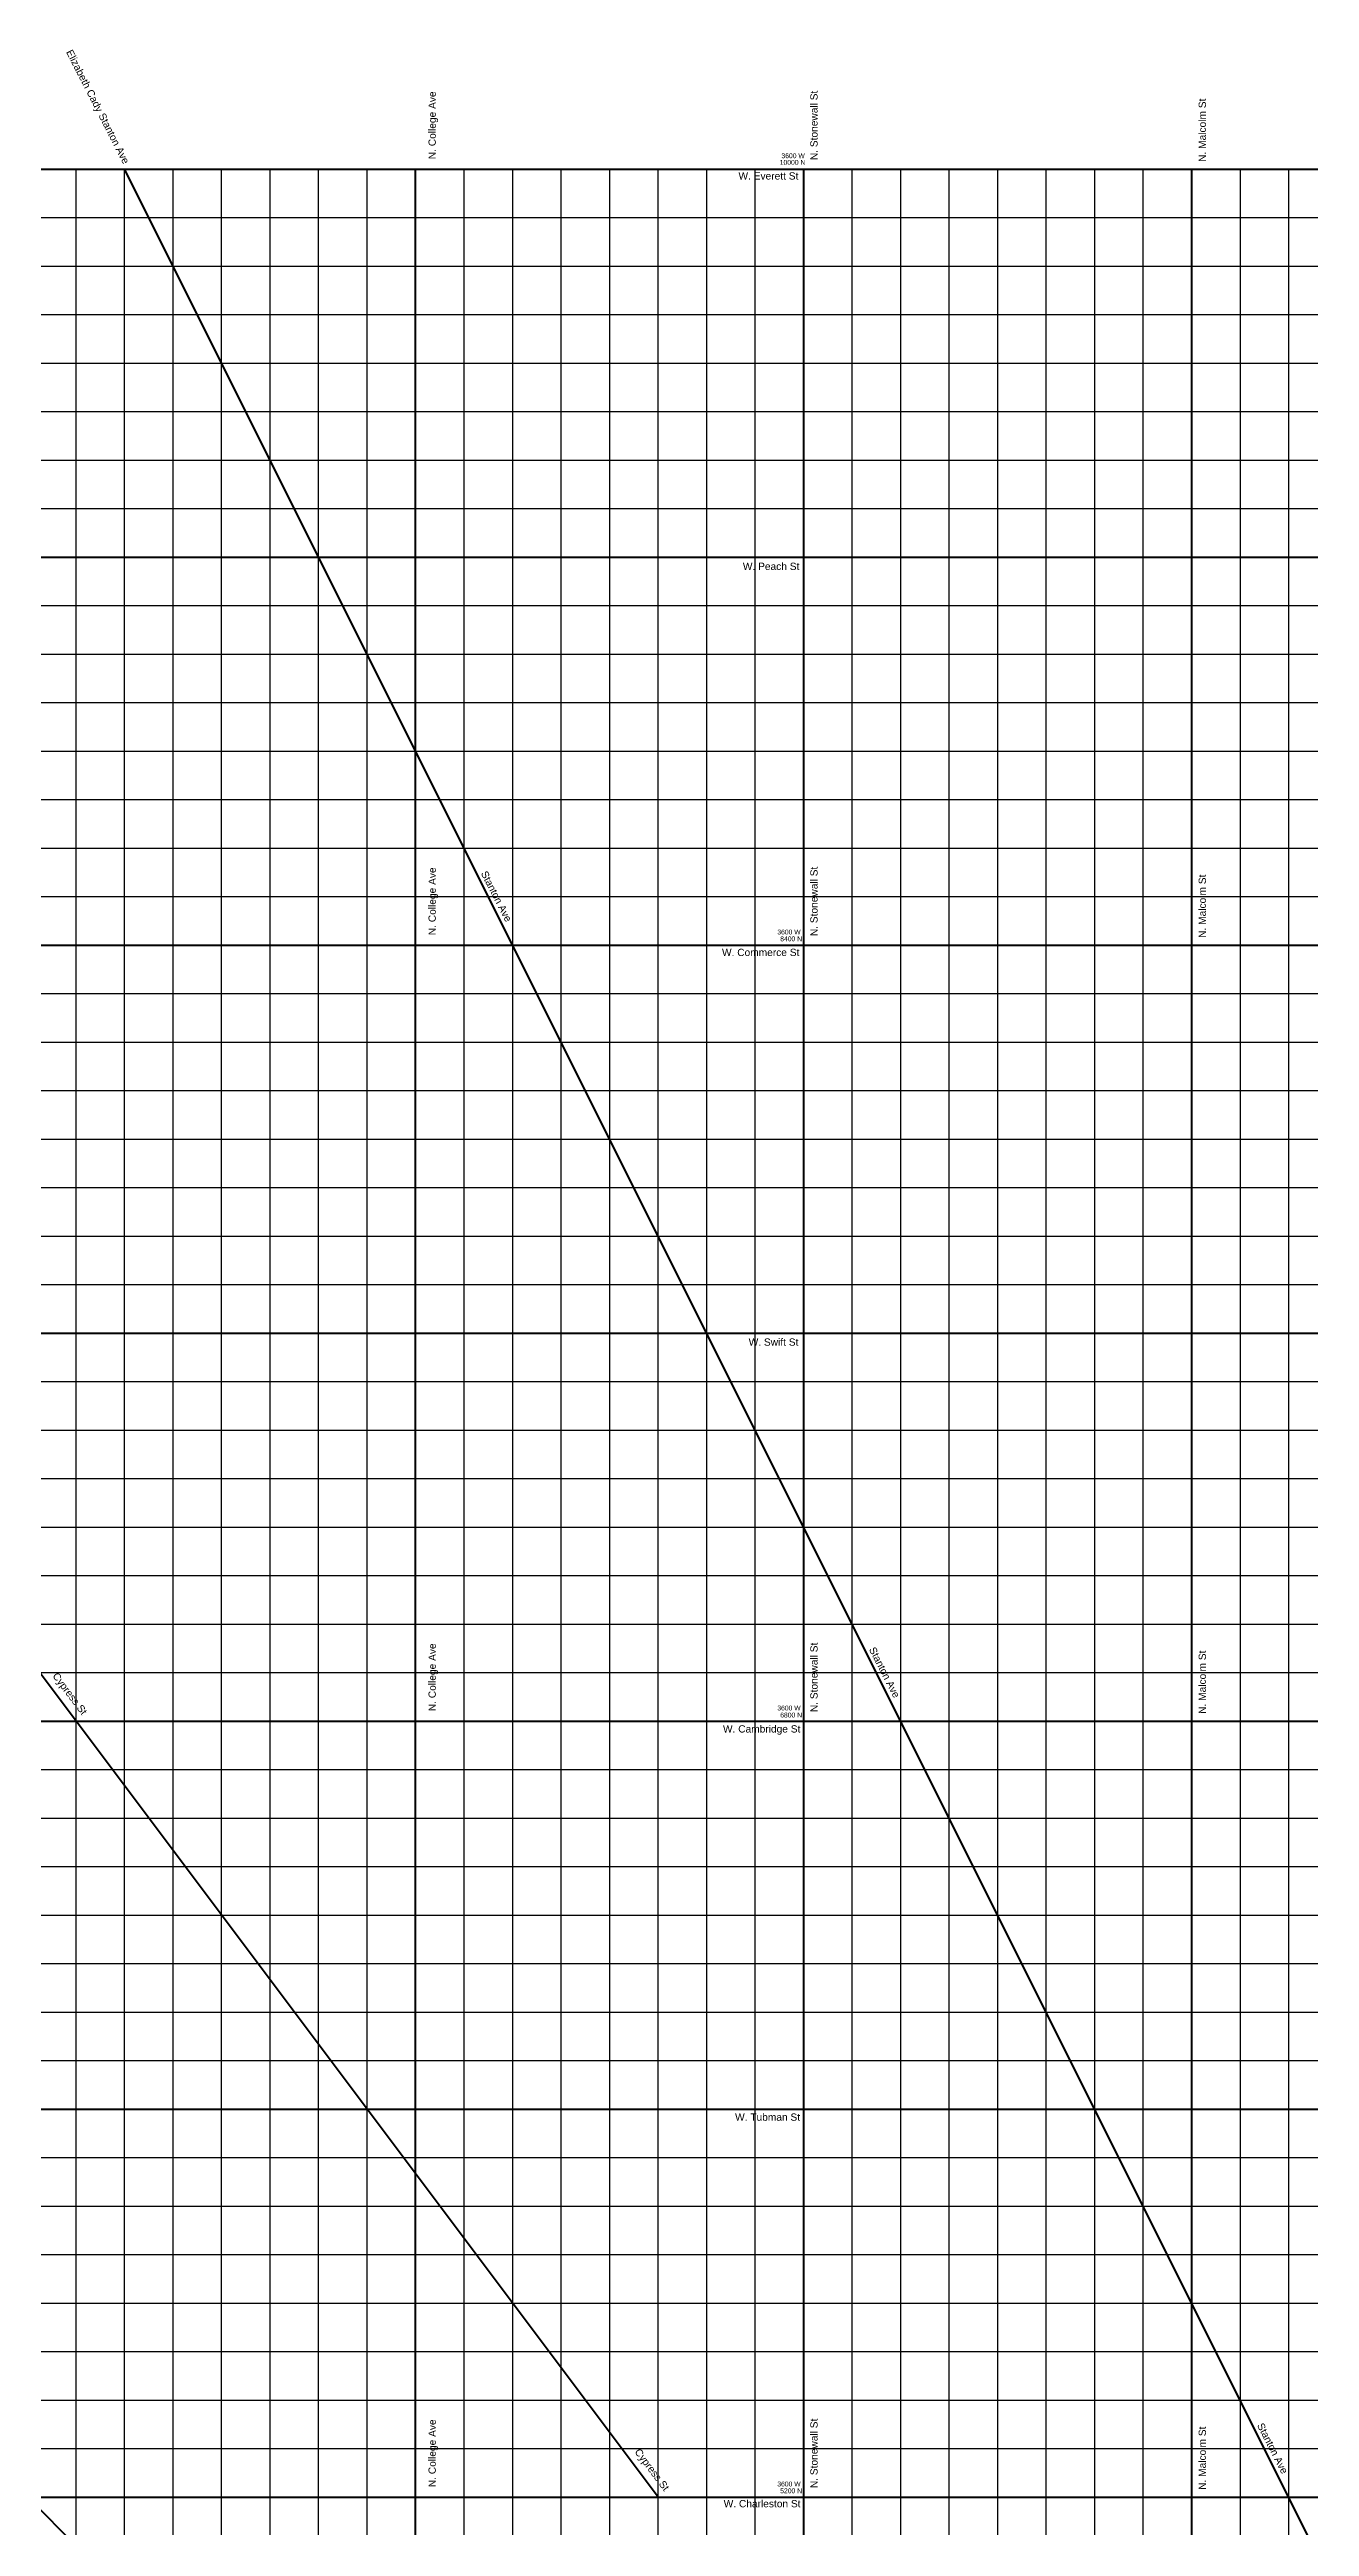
# Model space of a CAD drawing. Header units: inches. Extents: x -196 to 213, y -195 to 213.
# Drawn here: x -95.1 to -43.2, y 110.8 to 212.9 of the extents above; entities that cross this region are included whole.
import ezdxf

# ---------------------------------------------------------------- set-up
doc = ezdxf.new("R2010")
doc.units = ezdxf.units.IN
doc.header["$MEASUREMENT"] = 0
for name, color, linetype, lineweight in [('dia-major-st', 7, 'Continuous', 80), ('streets-major', 7, 'Continuous', 80), ('streets-minor', 7, 'Continuous', 30), ('text', 7, 'Continuous', 30)]:
    doc.layers.add(name, color=color, linetype=linetype, lineweight=lineweight)
doc.styles.get("Standard").update_dxf_attribs({"font": 'arial.ttf'})

msp = doc.modelspace()

# ---------------------------------------------------------------- linework, layer by layer
at = {"layer": 'dia-major-st'}
for p, q in [((0, 16), (-192, 208)), ((-70, 112), (-142, 208)), ((4, 16), (-92, 208))]:
    msp.add_line(p, q, dxfattribs=at)
at = {"layer": 'streets-major'}
for p, q in [((-192, 208), (-92, 208)), ((-92, 208), (8, 208)), ((-80, -192), (-80, 208)), ((-64, -192), (-64, 208)), ((-48, -192), (-48, 208)), ((-192, 192), (208, 192)), ((-192, 176), (144, 176)), ((-192, 160), (144, 160)), ((-192, 144), (208, 144)), ((-192, 128), (208, 128)), ((-192, 112), (208, 112))]:
    msp.add_line(p, q, dxfattribs=at)
at = {"layer": 'streets-minor'}
for p, q in [((-94, -192), (-94, 208)), ((-92, -192), (-92, 208)), ((-90, -192), (-90, 208)), ((-88, -192), (-88, 208)), ((-86, -192), (-86, 208)), ((-84, -192), (-84, 208)), ((-82, -192), (-82, 208)), ((-78, -192), (-78, 208)), ((-76, -192), (-76, 208)), ((-74, -192), (-74, 208)), ((-72, -192), (-72, 208)), ((-70, -192), (-70, 208)), ((-68, -192), (-68, 208)), ((-66, -192), (-66, 208)), ((-62, -192), (-62, 208)), ((-60, -192), (-60, 208)), ((-58, -192), (-58, 208)), ((-56, -192), (-56, 208)), ((-54, -192), (-54, 208)), ((-52, -192), (-52, 208)), ((-50, -192), (-50, 208)), ((-46, -192), (-46, 208)), ((-44, -192), (-44, 208)), ((-192, 206), (208, 206)), ((-192, 204), (208, 204)), ((-192, 202), (208, 202)), ((-192, 200), (208, 200)), ((-192, 198), (208, 198)), ((-192, 196), (208, 196)), ((-192, 194), (208, 194)), ((-192, 190), (144, 190)), ((-192, 188), (144, 188)), ((-192, 186), (144, 186)), ((-192, 184), (144, 184)), ((-192, 182), (144, 182)), ((-192, 180), (144, 180)), ((-192, 178), (144, 178)), ((-192, 174), (144, 174)), ((-192, 172), (144, 172)), ((-192, 170), (144, 170)), ((-192, 168), (144, 168)), ((-192, 166), (144, 166)), ((-192, 164), (144, 164)), ((-192, 162), (144, 162)), ((-192, 158), (144, 158)), ((-192, 156), (144, 156)), ((-192, 154), (144, 154)), ((-192, 152), (144, 152)), ((-192, 150), (144, 150)), ((-192, 148), (144, 148)), ((-192, 146), (144, 146)), ((-192, 142), (184, 142)), ((-192, 140), (144, 140)), ((-192, 138), (144, 138)), ((-192, 136), (144, 136)), ((-192, 134), (208, 134)), ((-192, 132), (208, 132)), ((-192, 130), (208, 130)), ((-192, 126), (208, 126)), ((-192, 124), (208, 124)), ((-192, 122), (208, 122)), ((-192, 120), (208, 120)), ((-192, 118), (208, 118)), ((-192, 116), (208, 116)), ((-192, 114), (208, 114))]:
    msp.add_line(p, q, dxfattribs=at)

# ---------------------------------------------------------------- texts
at = {"layer": 'text'}
for s, rotation, p in [('Elizabeth Cady Stanton Ave', 297, (-94.42, 212.83)), ('N. College Ave', 90, (-79.17, 208.41)), ('N. Stonewall St', 90, (-63.43, 208.37)), ('N. Malcolm St', 90, (-47.42, 208.3)), ('N. College Ave', 90, (-79.17, 176.41)), ('Stanton Ave', 297, (-77.32, 178.96)), ('N. Stonewall St', 90, (-63.43, 176.37)), ('N. Malcolm St', 90, (-47.42, 176.3)), ('N. College Ave', 90, (-79.17, 144.41)), ('N. Stonewall St', 90, (-63.43, 144.37)), ('Stanton Ave', 297, (-61.32, 146.96)), ('N. Malcolm St', 90, (-47.42, 144.3)), ('Cypress St', 307, (-94.99, 145.86)), ('N. College Ave', 90, (-79.17, 112.41)), ('N. Stonewall St', 90, (-63.43, 112.37)), ('N. Malcolm St', 90, (-47.42, 112.3)), ('Stanton Ave', 297, (-45.32, 114.96)), ('Cypress St', 307, (-70.99, 113.86))]:
    msp.add_text(s, height=0.3, rotation=rotation, dxfattribs=at).set_placement(p)
for s, height, p in [('10000 N', 0.2, (-64.99, 208.18)), ('3600 W', 0.2, (-64.92, 208.45)), ('W. Everett St', 0.3, (-66.69, 207.57)), ('W. Peach St', 0.3, (-66.51, 191.47)), ('W. Commerce St', 0.3, (-67.37, 175.55)), ('3600 W', 0.2, (-65.09, 176.44)), ('8400 N', 0.2, (-64.97, 176.16)), ('W. Swift St', 0.3, (-66.27, 159.48)), ('3600 W', 0.2, (-65.09, 144.44)), ('6800 N', 0.2, (-64.97, 144.15)), ('W. Cambridge St', 0.3, (-67.33, 143.53)), ('W. Tubman St', 0.3, (-66.83, 127.52)), ('3600 W', 0.2, (-65.09, 112.44)), ('5200 N', 0.2, (-64.97, 112.16)), ('W. Charleston St', 0.3, (-67.3, 111.58))]:
    msp.add_text(s, height=height, dxfattribs=at).set_placement(p)

doc.saveas('drawing.dxf')
